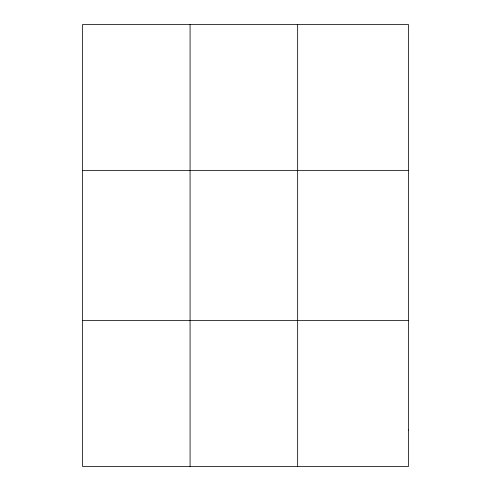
<?xml version="1.0" encoding="UTF-8"?>
<svg xmlns="http://www.w3.org/2000/svg" width="491" height="491" viewBox="0 0 491 491"><rect width="100%" height="100%" fill="white"/><g stroke="black" fill="none" stroke-linecap="round" stroke-linejoin="round"><path stroke-width="0.74" d="M190.078 466.45L190.078 24.55M297.656 466.45L297.656 24.55M82.5 170.377L408.5 170.377M82.5 320.623L408.5 320.623M408.5 429.993L408.5 466.45L82.5 466.45L82.5 24.55L408.5 24.55L408.5 429.993"/></g></svg>
